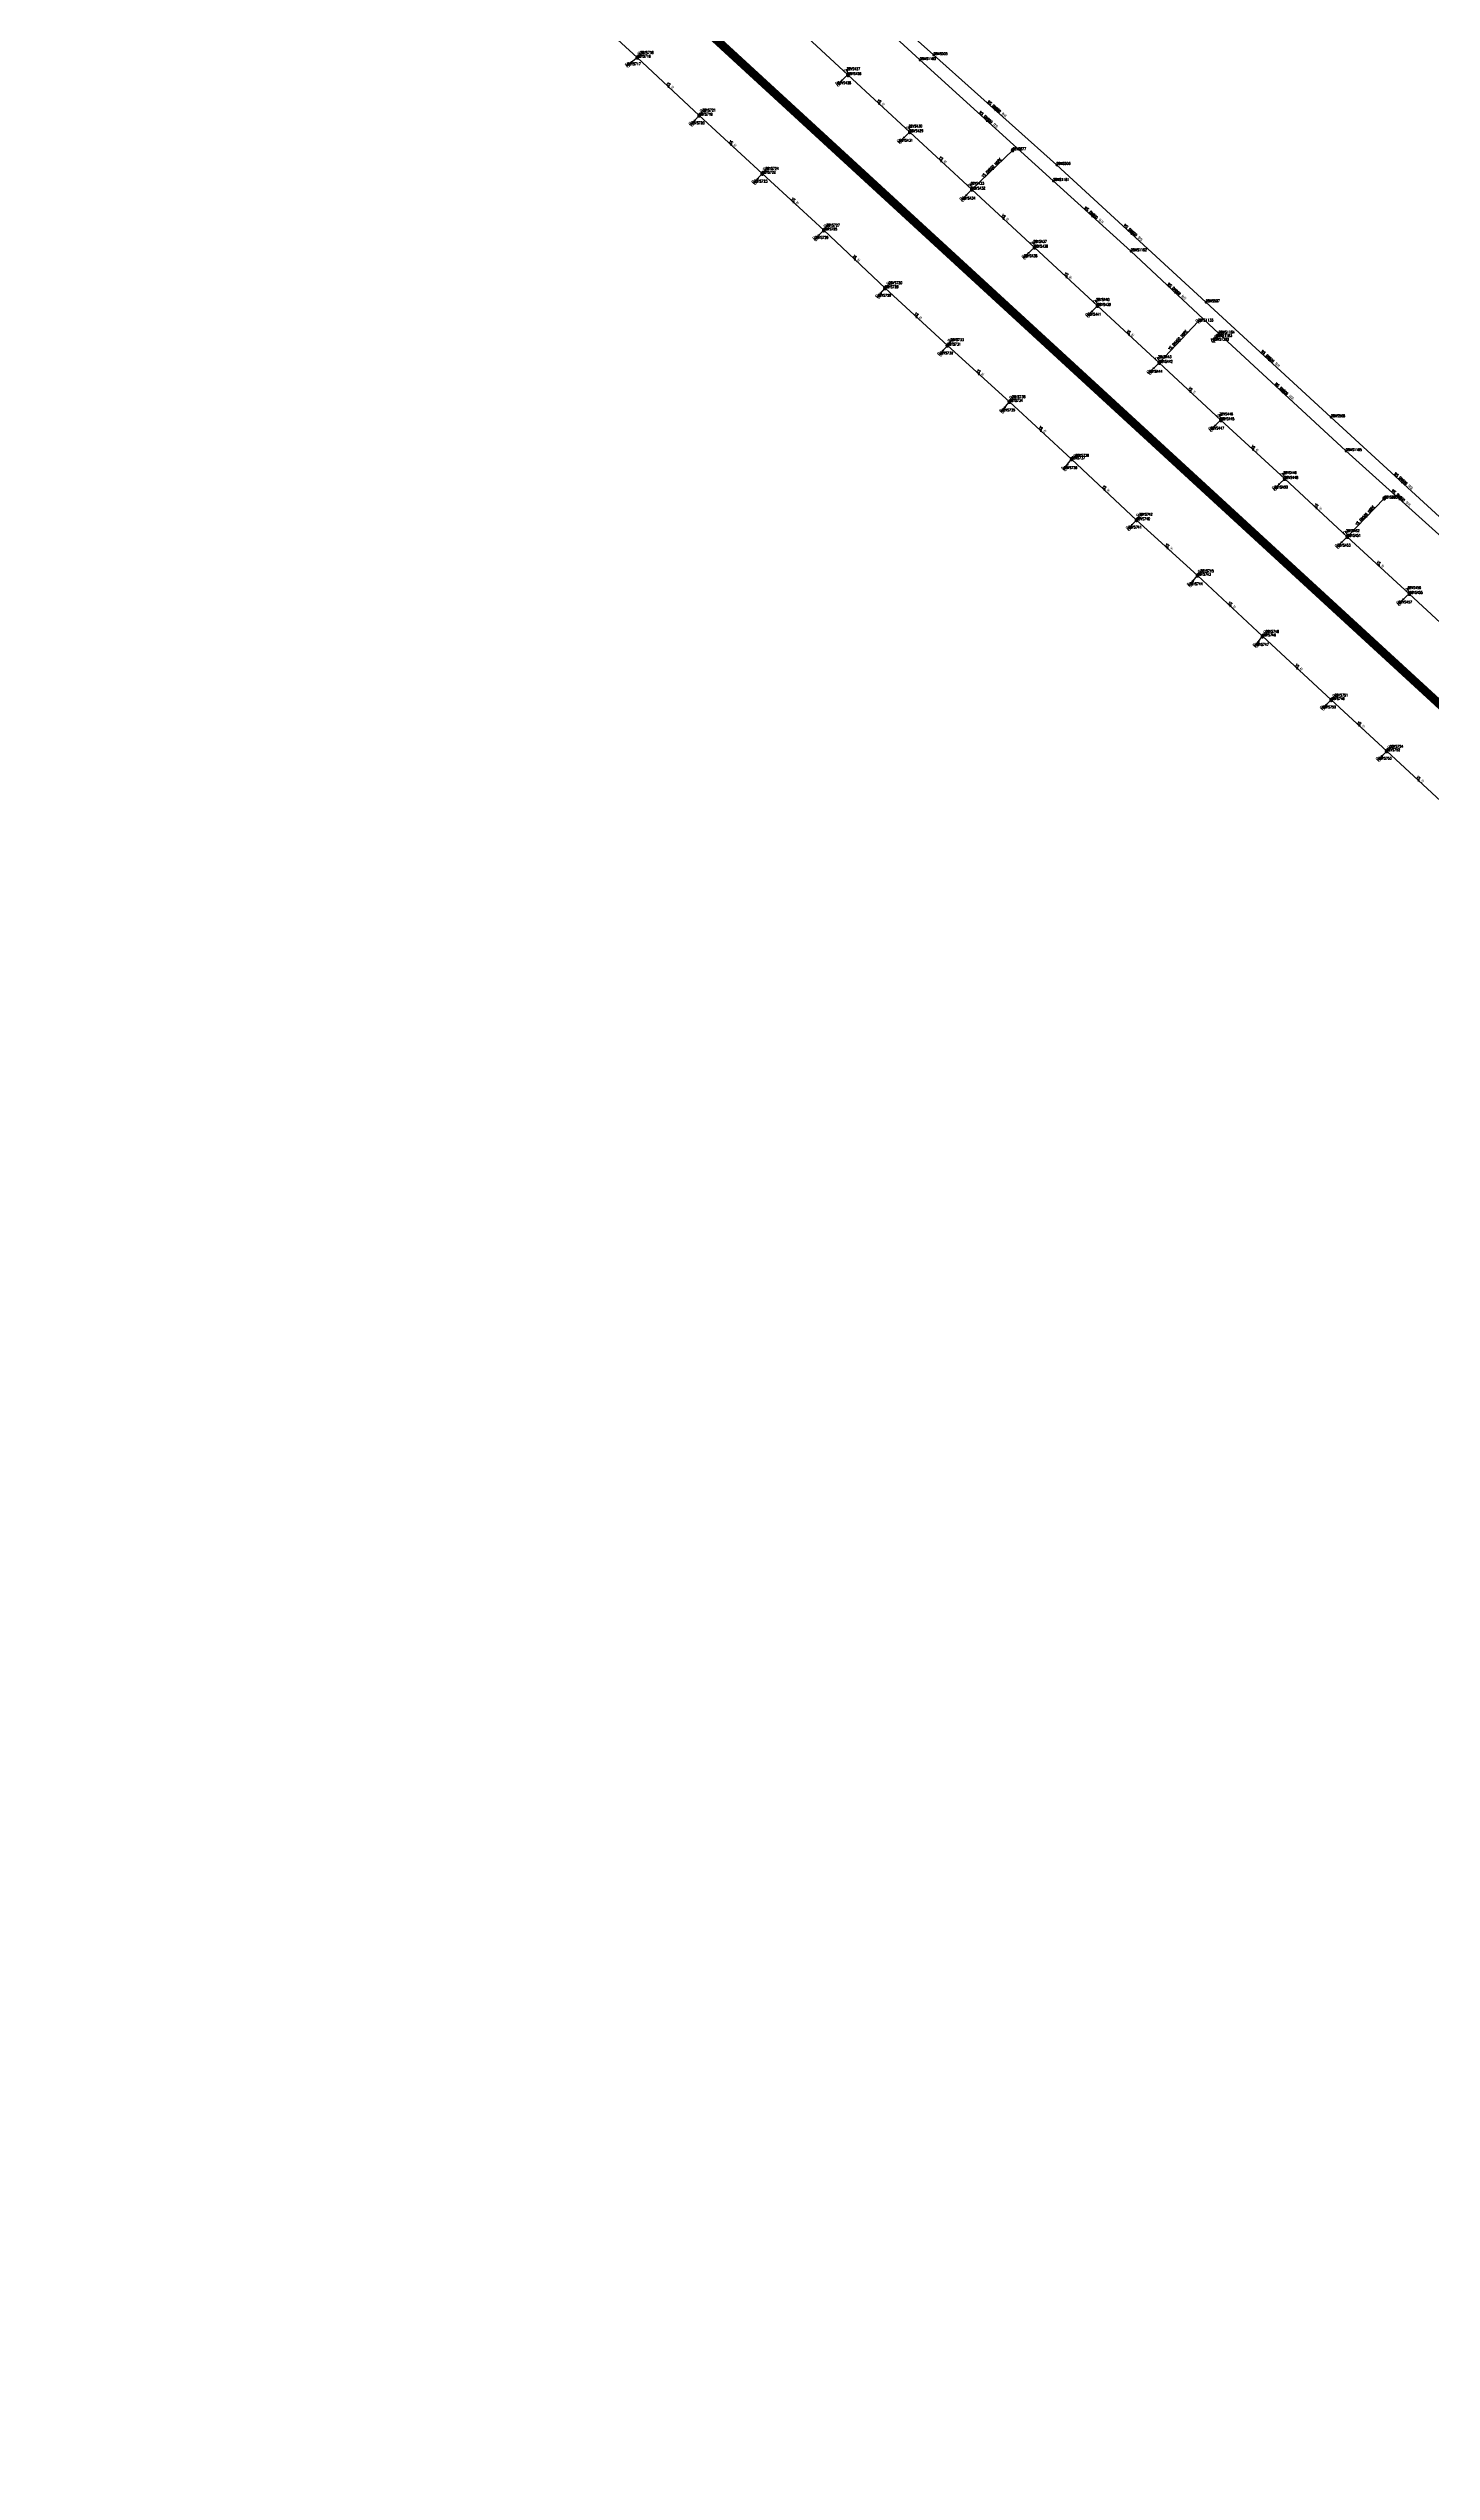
# Model space of a CAD drawing. Extents: x 78813 to 99477, y 2421021 to 2448125.
# Drawn here: x 83417 to 83905, y 2431791 to 2432647 of the extents above; entities that cross this region are included whole.
import ezdxf
from ezdxf.enums import TextEntityAlignment as Align

# ---------------------------------------------------------------- set-up
doc = ezdxf.new("R2010")
doc.units = 0
doc.set_wipeout_variables(frame=1)
doc.layers.get('0').update_dxf_attribs({"linetype": 'CONTINUOUS'})
for name, color, linetype in [('DX_WS', 16, 'CONTINUOUS'), ('DX_YS', 42, 'CONTINUOUS'), ('道路', 5, 'CONTINUOUS')]:
    doc.layers.add(name, color=color, linetype=linetype)
for name, color, linetype, true_color in [('WSLINE', 7, 'CONTINUOUS', 0x7f0000), ('YSANNEXE', 7, 'CONTINUOUS', 0xcc9900), ('YSLINE', 7, 'CONTINUOUS', 0xcc9900)]:
    doc.layers.add(name, color=color, linetype=linetype, true_color=true_color)
doc.styles.add('CcNameZT', font='txt.SHX', dxfattribs={"width": 0.8, "bigfont": 'HZTXT.SHX'})
doc.styles.get("Standard").update_dxf_attribs({"font": 'txt.shx', "bigfont": 'hztxt.shx'})

# ---------------------------------------------------------------- blocks, each defined once
blk = doc.blocks.new('PS管线点')
blk.add_wipeout([(0.5, 0), (0.5, 0), (0.5, 0.1), (0.5, 0.1), (0.5, 0.1), (0.5, 0.2), (0.5, 0.2), (0.4, 0.2), (0.4, 0.3), (0.4, 0.3), (0.4, 0.3), (0.4, 0.3), (0.3, 0.4), (0.3, 0.4), (0.3, 0.4), (0.2, 0.4), (0.2, 0.4), (0.2, 0.5), (0.2, 0.5), (0.1, 0.5), (0.1, 0.5), (0.1, 0.5), (0, 0.5), (0, 0.5), (-0.1, 0.5), (-0.1, 0.5), (-0.1, 0.5), (-0.2, 0.5), (-0.2, 0.5), (-0.2, 0.4), (-0.3, 0.4), (-0.3, 0.4), (-0.3, 0.4), (-0.3, 0.4), (-0.4, 0.3), (-0.4, 0.3), (-0.4, 0.3), (-0.4, 0.3), (-0.4, 0.2), (-0.5, 0.2), (-0.5, 0.2), (-0.5, 0.1), (-0.5, 0.1), (-0.5, 0.1), (-0.5, 0), (-0.5, 0), (-0.5, 0), (-0.5, -0.1), (-0.5, -0.1), (-0.5, -0.1), (-0.5, -0.2), (-0.5, -0.2), (-0.4, -0.2), (-0.4, -0.3), (-0.4, -0.3), (-0.4, -0.3), (-0.4, -0.3), (-0.3, -0.4), (-0.3, -0.4), (-0.3, -0.4), (-0.3, -0.4), (-0.2, -0.4), (-0.2, -0.5), (-0.2, -0.5), (-0.1, -0.5), (-0.1, -0.5), (-0.1, -0.5), (0, -0.5), (0, -0.5), (0.1, -0.5), (0.1, -0.5), (0.1, -0.5), (0.2, -0.5), (0.2, -0.5), (0.2, -0.4), (0.2, -0.4), (0.3, -0.4), (0.3, -0.4), (0.3, -0.4), (0.4, -0.3), (0.4, -0.3), (0.4, -0.3), (0.4, -0.3), (0.4, -0.2), (0.5, -0.2), (0.5, -0.2), (0.5, -0.1), (0.5, -0.1), (0.5, -0.1)])
blk.add_lwpolyline([(0.5, 0), (0.5, 0), (0.5, 0.1), (0.5, 0.1), (0.5, 0.1), (0.5, 0.2), (0.5, 0.2), (0.4, 0.2), (0.4, 0.3), (0.4, 0.3), (0.4, 0.3), (0.4, 0.3), (0.3, 0.4), (0.3, 0.4), (0.3, 0.4), (0.2, 0.4), (0.2, 0.4), (0.2, 0.5), (0.2, 0.5), (0.1, 0.5), (0.1, 0.5), (0.1, 0.5), (0, 0.5), (0, 0.5), (-0.1, 0.5), (-0.1, 0.5), (-0.1, 0.5), (-0.2, 0.5), (-0.2, 0.5), (-0.2, 0.4), (-0.3, 0.4), (-0.3, 0.4), (-0.3, 0.4), (-0.3, 0.4), (-0.4, 0.3), (-0.4, 0.3), (-0.4, 0.3), (-0.4, 0.3), (-0.4, 0.2), (-0.5, 0.2), (-0.5, 0.2), (-0.5, 0.1), (-0.5, 0.1), (-0.5, 0.1), (-0.5, 0), (-0.5, 0), (-0.5, 0), (-0.5, -0.1), (-0.5, -0.1), (-0.5, -0.1), (-0.5, -0.2), (-0.5, -0.2), (-0.4, -0.2), (-0.4, -0.3), (-0.4, -0.3), (-0.4, -0.3), (-0.4, -0.3), (-0.3, -0.4), (-0.3, -0.4), (-0.3, -0.4), (-0.3, -0.4), (-0.2, -0.4), (-0.2, -0.5), (-0.2, -0.5), (-0.1, -0.5), (-0.1, -0.5), (-0.1, -0.5), (0, -0.5), (0, -0.5), (0.1, -0.5), (0.1, -0.5), (0.1, -0.5), (0.2, -0.5), (0.2, -0.5), (0.2, -0.4), (0.2, -0.4), (0.3, -0.4), (0.3, -0.4), (0.3, -0.4), (0.4, -0.3), (0.4, -0.3), (0.4, -0.3), (0.4, -0.3), (0.4, -0.2), (0.5, -0.2), (0.5, -0.2), (0.5, -0.1), (0.5, -0.1), (0.5, -0.1), (0.5, 0)], close=True)
blk = doc.blocks.new('PS预留口')
blk.add_lwpolyline([(4.2, 0), (5.8, 0)])
blk.add_wipeout([(1, 0), (1, 0.1), (1, 0.1), (1, 0.2), (1, 0.3), (0.9, 0.3), (0.9, 0.4), (0.9, 0.5), (0.8, 0.5), (0.8, 0.6), (0.8, 0.6), (0.7, 0.7), (0.7, 0.7), (0.6, 0.8), (0.6, 0.8), (0.5, 0.9), (0.4, 0.9), (0.4, 0.9), (0.3, 1), (0.2, 1), (0.2, 1), (0.1, 1), (0, 1), (0, 1), (-0.1, 1), (-0.2, 1), (-0.2, 1), (-0.3, 1), (-0.4, 0.9), (-0.4, 0.9), (-0.5, 0.9), (-0.6, 0.8), (-0.6, 0.8), (-0.7, 0.7), (-0.7, 0.7), (-0.8, 0.6), (-0.8, 0.6), (-0.8, 0.5), (-0.9, 0.5), (-0.9, 0.4), (-0.9, 0.3), (-1, 0.3), (-1, 0.2), (-1, 0.1), (-1, 0.1), (-1, 0), (-1, -0.1), (-1, -0.1), (-1, -0.2), (-1, -0.3), (-0.9, -0.3), (-0.9, -0.4), (-0.9, -0.5), (-0.8, -0.5), (-0.8, -0.6), (-0.8, -0.6), (-0.7, -0.7), (-0.7, -0.7), (-0.6, -0.8), (-0.6, -0.8), (-0.5, -0.9), (-0.4, -0.9), (-0.4, -0.9), (-0.3, -1), (-0.2, -1), (-0.2, -1), (-0.1, -1), (0, -1), (0, -1), (0.1, -1), (0.2, -1), (0.2, -1), (0.3, -1), (0.4, -0.9), (0.4, -0.9), (0.5, -0.9), (0.6, -0.8), (0.6, -0.8), (0.7, -0.7), (0.7, -0.7), (0.8, -0.6), (0.8, -0.6), (0.8, -0.5), (0.9, -0.5), (0.9, -0.4), (0.9, -0.3), (1, -0.3), (1, -0.2), (1, -0.1)])
blk.add_line((1, 0), (2.6, 0))
blk.add_lwpolyline([(1, 0), (1, 0.1), (1, 0.1), (1, 0.2), (1, 0.3), (0.9, 0.3), (0.9, 0.4), (0.9, 0.5), (0.8, 0.5), (0.8, 0.6), (0.8, 0.6), (0.7, 0.7), (0.7, 0.7), (0.6, 0.8), (0.6, 0.8), (0.5, 0.9), (0.4, 0.9), (0.4, 0.9), (0.3, 1), (0.2, 1), (0.2, 1), (0.1, 1), (0, 1), (0, 1), (-0.1, 1), (-0.2, 1), (-0.2, 1), (-0.3, 1), (-0.4, 0.9), (-0.4, 0.9), (-0.5, 0.9), (-0.6, 0.8), (-0.6, 0.8), (-0.7, 0.7), (-0.7, 0.7), (-0.8, 0.6), (-0.8, 0.6), (-0.8, 0.5), (-0.9, 0.5), (-0.9, 0.4), (-0.9, 0.3), (-1, 0.3), (-1, 0.2), (-1, 0.1), (-1, 0.1), (-1, 0), (-1, -0.1), (-1, -0.1), (-1, -0.2), (-1, -0.3), (-0.9, -0.3), (-0.9, -0.4), (-0.9, -0.5), (-0.8, -0.5), (-0.8, -0.6), (-0.8, -0.6), (-0.7, -0.7), (-0.7, -0.7), (-0.6, -0.8), (-0.6, -0.8), (-0.5, -0.9), (-0.4, -0.9), (-0.4, -0.9), (-0.3, -1), (-0.2, -1), (-0.2, -1), (-0.1, -1), (0, -1), (0, -1), (0.1, -1), (0.2, -1), (0.2, -1), (0.3, -1), (0.4, -0.9), (0.4, -0.9), (0.5, -0.9), (0.6, -0.8), (0.6, -0.8), (0.7, -0.7), (0.7, -0.7), (0.8, -0.6), (0.8, -0.6), (0.8, -0.5), (0.9, -0.5), (0.9, -0.4), (0.9, -0.3), (1, -0.3), (1, -0.2), (1, -0.1), (1, 0)], close=True)
for points in [[(0, 1), (0, 2)], [(0, -2), (0, -1)]]:
    blk.add_lwpolyline(points)
blk = doc.blocks.new('PS污水井')
blk.add_lwpolyline([(1, 0), (1, 0.1), (1, 0.1), (1, 0.2), (1, 0.3), (0.9, 0.3), (0.9, 0.4), (0.9, 0.5), (0.8, 0.5), (0.8, 0.6), (0.8, 0.6), (0.7, 0.7), (0.7, 0.7), (0.6, 0.8), (0.6, 0.8), (0.5, 0.9), (0.4, 0.9), (0.4, 0.9), (0.3, 1), (0.2, 1), (0.2, 1), (0.1, 1), (0, 1), (0, 1), (-0.1, 1), (-0.2, 1), (-0.2, 1), (-0.3, 1), (-0.4, 0.9), (-0.4, 0.9), (-0.5, 0.9), (-0.6, 0.8), (-0.6, 0.8), (-0.7, 0.7), (-0.7, 0.7), (-0.8, 0.6), (-0.8, 0.6), (-0.8, 0.5), (-0.9, 0.5), (-0.9, 0.4), (-0.9, 0.3), (-1, 0.3), (-1, 0.2), (-1, 0.1), (-1, 0.1), (-1, 0), (-1, -0.1), (-1, -0.1), (-1, -0.2), (-1, -0.3), (-0.9, -0.3), (-0.9, -0.4), (-0.9, -0.5), (-0.8, -0.5), (-0.8, -0.6), (-0.8, -0.6), (-0.7, -0.7), (-0.7, -0.7), (-0.6, -0.8), (-0.6, -0.8), (-0.5, -0.9), (-0.4, -0.9), (-0.4, -0.9), (-0.3, -1), (-0.2, -1), (-0.2, -1), (-0.1, -1), (0, -1), (0, -1), (0.1, -1), (0.2, -1), (0.2, -1), (0.3, -1), (0.4, -0.9), (0.4, -0.9), (0.5, -0.9), (0.6, -0.8), (0.6, -0.8), (0.7, -0.7), (0.7, -0.7), (0.8, -0.6), (0.8, -0.6), (0.8, -0.5), (0.9, -0.5), (0.9, -0.4), (0.9, -0.3), (1, -0.3), (1, -0.2), (1, -0.1), (1, 0)], close=True)
blk.add_wipeout([(1, 0), (1, 0.1), (1, 0.1), (1, 0.2), (1, 0.3), (0.9, 0.3), (0.9, 0.4), (0.9, 0.5), (0.8, 0.5), (0.8, 0.6), (0.8, 0.6), (0.7, 0.7), (0.7, 0.7), (0.6, 0.8), (0.6, 0.8), (0.5, 0.9), (0.4, 0.9), (0.4, 0.9), (0.3, 1), (0.2, 1), (0.2, 1), (0.1, 1), (0, 1), (0, 1), (-0.1, 1), (-0.2, 1), (-0.2, 1), (-0.3, 1), (-0.4, 0.9), (-0.4, 0.9), (-0.5, 0.9), (-0.6, 0.8), (-0.6, 0.8), (-0.7, 0.7), (-0.7, 0.7), (-0.8, 0.6), (-0.8, 0.6), (-0.8, 0.5), (-0.9, 0.5), (-0.9, 0.4), (-0.9, 0.3), (-1, 0.3), (-1, 0.2), (-1, 0.1), (-1, 0.1), (-1, 0), (-1, -0.1), (-1, -0.1), (-1, -0.2), (-1, -0.3), (-0.9, -0.3), (-0.9, -0.4), (-0.9, -0.5), (-0.8, -0.5), (-0.8, -0.6), (-0.8, -0.6), (-0.7, -0.7), (-0.7, -0.7), (-0.6, -0.8), (-0.6, -0.8), (-0.5, -0.9), (-0.4, -0.9), (-0.4, -0.9), (-0.3, -1), (-0.2, -1), (-0.2, -1), (-0.1, -1), (0, -1), (0, -1), (0.1, -1), (0.2, -1), (0.2, -1), (0.3, -1), (0.4, -0.9), (0.4, -0.9), (0.5, -0.9), (0.6, -0.8), (0.6, -0.8), (0.7, -0.7), (0.7, -0.7), (0.8, -0.6), (0.8, -0.6), (0.8, -0.5), (0.9, -0.5), (0.9, -0.4), (0.9, -0.3), (1, -0.3), (1, -0.2), (1, -0.1)])
for p, q in [((-1, 0), (0, 0)), ((0, 1), (0, 0)), ((0, 0), (0, -1)), ((0, 0), (1, 0))]:
    blk.add_line(p, q)
blk = doc.blocks.new('LX')
for p, q in [((-0.866, 0.5), (0, 0)), ((0, 0), (-0.866, -0.5))]:
    blk.add_line(p, q)
blk = doc.blocks.new('PS雨水井')
blk.add_lwpolyline([(1, 0), (1, 0.1), (1, 0.1), (1, 0.2), (1, 0.3), (0.9, 0.3), (0.9, 0.4), (0.9, 0.5), (0.8, 0.5), (0.8, 0.6), (0.8, 0.6), (0.7, 0.7), (0.7, 0.7), (0.6, 0.8), (0.6, 0.8), (0.5, 0.9), (0.4, 0.9), (0.4, 0.9), (0.3, 1), (0.2, 1), (0.2, 1), (0.1, 1), (0, 1), (0, 1), (-0.1, 1), (-0.2, 1), (-0.2, 1), (-0.3, 1), (-0.4, 0.9), (-0.4, 0.9), (-0.5, 0.9), (-0.6, 0.8), (-0.6, 0.8), (-0.7, 0.7), (-0.7, 0.7), (-0.8, 0.6), (-0.8, 0.6), (-0.8, 0.5), (-0.9, 0.5), (-0.9, 0.4), (-0.9, 0.3), (-1, 0.3), (-1, 0.2), (-1, 0.1), (-1, 0.1), (-1, 0), (-1, -0.1), (-1, -0.1), (-1, -0.2), (-1, -0.3), (-0.9, -0.3), (-0.9, -0.4), (-0.9, -0.5), (-0.8, -0.5), (-0.8, -0.6), (-0.8, -0.6), (-0.7, -0.7), (-0.7, -0.7), (-0.6, -0.8), (-0.6, -0.8), (-0.5, -0.9), (-0.4, -0.9), (-0.4, -0.9), (-0.3, -1), (-0.2, -1), (-0.2, -1), (-0.1, -1), (0, -1), (0, -1), (0.1, -1), (0.2, -1), (0.2, -1), (0.3, -1), (0.4, -0.9), (0.4, -0.9), (0.5, -0.9), (0.6, -0.8), (0.6, -0.8), (0.7, -0.7), (0.7, -0.7), (0.8, -0.6), (0.8, -0.6), (0.8, -0.5), (0.9, -0.5), (0.9, -0.4), (0.9, -0.3), (1, -0.3), (1, -0.2), (1, -0.1), (1, 0)], close=True)
blk.add_wipeout([(1, 0), (1, 0.1), (1, 0.1), (1, 0.2), (1, 0.3), (0.9, 0.3), (0.9, 0.4), (0.9, 0.5), (0.8, 0.5), (0.8, 0.6), (0.8, 0.6), (0.7, 0.7), (0.7, 0.7), (0.6, 0.8), (0.6, 0.8), (0.5, 0.9), (0.4, 0.9), (0.4, 0.9), (0.3, 1), (0.2, 1), (0.2, 1), (0.1, 1), (0, 1), (0, 1), (-0.1, 1), (-0.2, 1), (-0.2, 1), (-0.3, 1), (-0.4, 0.9), (-0.4, 0.9), (-0.5, 0.9), (-0.6, 0.8), (-0.6, 0.8), (-0.7, 0.7), (-0.7, 0.7), (-0.8, 0.6), (-0.8, 0.6), (-0.8, 0.5), (-0.9, 0.5), (-0.9, 0.4), (-0.9, 0.3), (-1, 0.3), (-1, 0.2), (-1, 0.1), (-1, 0.1), (-1, 0), (-1, -0.1), (-1, -0.1), (-1, -0.2), (-1, -0.3), (-0.9, -0.3), (-0.9, -0.4), (-0.9, -0.5), (-0.8, -0.5), (-0.8, -0.6), (-0.8, -0.6), (-0.7, -0.7), (-0.7, -0.7), (-0.6, -0.8), (-0.6, -0.8), (-0.5, -0.9), (-0.4, -0.9), (-0.4, -0.9), (-0.3, -1), (-0.2, -1), (-0.2, -1), (-0.1, -1), (0, -1), (0, -1), (0.1, -1), (0.2, -1), (0.2, -1), (0.3, -1), (0.4, -0.9), (0.4, -0.9), (0.5, -0.9), (0.6, -0.8), (0.6, -0.8), (0.7, -0.7), (0.7, -0.7), (0.8, -0.6), (0.8, -0.6), (0.8, -0.5), (0.9, -0.5), (0.9, -0.4), (0.9, -0.3), (1, -0.3), (1, -0.2), (1, -0.1)])
for p, q in [((-1, 0), (0, 0)), ((-0.9, 0.5), (0, 0.5)), ((0, 1), (0, 0)), ((0, 0.5), (0.9, 0.5)), ((0, 0), (0, -1)), ((0, 0), (1, 0)), ((-0.9, -0.5), (0, -0.5)), ((0, -0.5), (0.9, -0.5))]:
    blk.add_line(p, q)
blk = doc.blocks.new('PS雨篦')
blk.add_lwpolyline([(-1.5, 0.5), (0, 0.5), (1.5, 0.5), (1.5, -0.5), (0, -0.5), (-1.5, -0.5)], close=True)
blk.add_wipeout([(-1.5, 0.5), (0, 0.5), (1.5, 0.5), (1.5, -0.5), (0, -0.5), (-1.5, -0.5)])
for p, q in [((-0.5, -0.5), (-0.5, 0.5)), ((0.5, -0.5), (0.5, 0.5))]:
    blk.add_line(p, q)

msp = doc.modelspace()

# ---------------------------------------------------------------- linework, layer by layer
at = {"layer": 'WSLINE'}
for p, q in [((83684.6, 2432679.56), (83724.64, 2432642.64)), ((83699.66, 2432671.07), (83729.47, 2432644.41)), ((83724.64, 2432642.64), (83771.71, 2432599.93)), ((83729.47, 2432644.41), (83772.88, 2432605.63)), ((83772.88, 2432605.63), (83825.64, 2432557.12)), ((83771.71, 2432599.93), (83799.14, 2432575.11)), ((83799.14, 2432575.11), (83830.18, 2432546.1)), ((83825.64, 2432557.12), (83869.81, 2432516.53)), ((83828.14, 2432543.56), (83829.25, 2432544.87)), ((83829.25, 2432544.87), (83830.18, 2432546.1)), ((83830.18, 2432546.1), (83875.07, 2432504.57)), ((83869.81, 2432516.53), (83919.6, 2432470.81)), ((83875.07, 2432504.57), (83912.63, 2432470.86))]:
    msp.add_line(p, q, dxfattribs=at)
at = {"layer": 'YSLINE'}
for p, q in [((83602.82, 2432663.67), (83624.88, 2432643.48)), ((83677.2, 2432657.79), (83699.25, 2432637.32)), ((83621.33, 2432640.78), (83624.88, 2432643.48)), ((83625.88, 2432644.8), (83624.88, 2432643.48)), ((83624.88, 2432643.48), (83646.7, 2432623)), ((83698.8, 2432639.06), (83699.25, 2432637.32)), ((83695.59, 2432634.1), (83699.25, 2432637.32)), ((83699.25, 2432637.32), (83721.1, 2432617.17)), ((83643.87, 2432619.96), (83646.7, 2432623)), ((83647.82, 2432624.48), (83646.7, 2432623)), ((83646.7, 2432623), (83669, 2432602.5)), ((83717.4, 2432613.81), (83721.1, 2432617.17)), ((83720.71, 2432618.82), (83721.1, 2432617.17)), ((83721.1, 2432617.17), (83743.02, 2432596.89)), ((83757.42, 2432610.77), (83743.02, 2432596.89)), ((83666.09, 2432599.36), (83669, 2432602.5)), ((83670.09, 2432603.86), (83669, 2432602.5)), ((83669, 2432602.5), (83690.72, 2432582.48)), ((83739.51, 2432593.38), (83743.02, 2432596.89)), ((83742.58, 2432598.61), (83743.02, 2432596.89)), ((83743.02, 2432596.89), (83765.13, 2432576.4)), ((83687.59, 2432579.51), (83690.72, 2432582.48)), ((83691.62, 2432583.88), (83690.72, 2432582.48)), ((83690.72, 2432582.48), (83712.34, 2432562.08)), ((83761.4, 2432573.02), (83765.13, 2432576.4)), ((83764.75, 2432578.11), (83765.13, 2432576.4)), ((83765.13, 2432576.4), (83787.36, 2432555.82)), ((83709.75, 2432559.05), (83712.34, 2432562.08)), ((83713.69, 2432563.5), (83712.34, 2432562.08)), ((83712.34, 2432562.08), (83734.37, 2432541.79)), ((83783.84, 2432552.38), (83787.36, 2432555.82)), ((83786.88, 2432557.58), (83787.36, 2432555.82)), ((83787.36, 2432555.82), (83809.18, 2432535.74)), ((83731.66, 2432538.69), (83734.37, 2432541.79)), ((83735.43, 2432543.41), (83734.37, 2432541.79)), ((83734.37, 2432541.79), (83756.26, 2432521.94)), ((83808.77, 2432537.37), (83809.18, 2432535.74)), ((83805.57, 2432532.25), (83809.18, 2432535.74)), ((83809.18, 2432535.74), (83830.96, 2432515.47)), ((83753.51, 2432518.57), (83756.26, 2432521.94)), ((83757.19, 2432523.26), (83756.26, 2432521.94)), ((83756.26, 2432521.94), (83778.23, 2432501.67)), ((83827.31, 2432512.19), (83830.96, 2432515.47)), ((83830.48, 2432517.17), (83830.96, 2432515.47)), ((83830.96, 2432515.47), (83853.46, 2432494.73)), ((83775.5, 2432498.21), (83778.23, 2432501.67)), ((83779.61, 2432502.58), (83778.23, 2432501.67)), ((83778.23, 2432501.67), (83801.17, 2432480.17)), ((83849.83, 2432491.35), (83853.46, 2432494.73)), ((83852.98, 2432496.44), (83853.46, 2432494.73)), ((83853.46, 2432494.73), (83875.58, 2432474.28)), ((83888.62, 2432487.83), (83875.58, 2432474.28)), ((83798.2, 2432477.21), (83801.17, 2432480.17)), ((83802.06, 2432481.76), (83801.17, 2432480.17)), ((83801.17, 2432480.17), (83822.66, 2432460.58)), ((83875.13, 2432475.98), (83875.58, 2432474.28)), ((83871.99, 2432470.83), (83875.58, 2432474.28)), ((83875.58, 2432474.28), (83897.46, 2432454.14)), ((83819.81, 2432457.21), (83822.66, 2432460.58)), ((83823.7, 2432461.77), (83822.66, 2432460.58)), ((83822.66, 2432460.58), (83845.62, 2432439.13)), ((83893.71, 2432450.78), (83897.46, 2432454.14)), ((83896.88, 2432455.83), (83897.46, 2432454.14)), ((83897.46, 2432454.14), (83919.58, 2432433.64)), ((83843.09, 2432435.78), (83845.62, 2432439.13)), ((83846.7, 2432440.4), (83845.62, 2432439.13)), ((83845.62, 2432439.13), (83869.9, 2432416.64)), ((83866.81, 2432413.71), (83869.9, 2432416.64)), ((83871.05, 2432417.89), (83869.9, 2432416.64)), ((83869.9, 2432416.64), (83889.48, 2432398.6)), ((83890.6, 2432399.81), (83889.48, 2432398.6)), ((83886.47, 2432395.6), (83889.48, 2432398.6)), ((83889.48, 2432398.6), (83911.73, 2432377.99))]:
    msp.add_line(p, q, dxfattribs=at)

# ---------------------------------------------------------------- block references
at = {"layer": 'DX_WS', "yscale": 0.5, "zscale": 0.5}
for p, xscale, rotation in [((83748.17, 2432621.29), 0.5000000000663578, 137.9915732197241), ((83751.17, 2432625.02), 0.5000000000663578, 137.9915732197241), ((83785.42, 2432587.52), 0.5000000000663578, 137.9915732197241), ((83799.26, 2432581.38), 0.5000000001235999, 137.4186154166185), ((83814.66, 2432560.61), 0.500000000099427, 136.8456576255853), ((83847.72, 2432536.82), 0.5000000001235999, 137.4186154166185), ((83852.62, 2432525.33), 0.5000000001235999, 137.4186154166185), ((83894.7, 2432493.67), 0.5000000001235999, 137.4186154166185), ((83893.85, 2432487.71), 0.5000000000663578, 137.9915732197241)]:
    msp.add_blockref('LX', p, dxfattribs=dict(at, xscale=xscale, rotation=rotation))
at = {"layer": 'YSANNEXE', "yscale": 0.5, "zscale": 0.5}
for p, xscale, rotation in [((83635.79, 2432633.24), 0.500000000099427, 136.8456576255853), ((83710.18, 2432627.25), 0.5000000001235999, 137.4186154166185), ((83657.85, 2432612.75), 0.5000000001235999, 137.4186154166185), ((83732.06, 2432607.03), 0.5000000001235999, 137.4186154166185), ((83750.22, 2432603.83), 0.49999999992003, 224.0264978868281), ((83679.86, 2432592.49), 0.5000000001235999, 137.4186154166185), ((83754.08, 2432586.65), 0.5000000001235999, 137.4186154166185), ((83701.53, 2432572.28), 0.500000000099427, 136.8456576255853), ((83776.25, 2432566.11), 0.5000000001235999, 137.4186154166185), ((83723.36, 2432551.94), 0.5000000001235999, 137.4186154166185), ((83798.27, 2432545.78), 0.5000000001235999, 137.4186154166185), ((83816.02, 2432543.04), 0.5000000000041096, 226.8912868717683), ((83745.32, 2432531.86), 0.5000000000663578, 137.9915732197241), ((83820.07, 2432525.61), 0.500000000099427, 136.8456576255853), ((83767.24, 2432511.8), 0.5000000001235999, 137.4186154166185), ((83842.21, 2432505.1), 0.5000000001235999, 137.4186154166185), ((83789.7, 2432490.92), 0.500000000099427, 136.8456576255853), ((83864.52, 2432484.51), 0.5000000001235999, 137.4186154166185), ((83882.1, 2432481.05), 0.4999999998439218, 226.318329060497), ((83811.91, 2432470.38), 0.5000000001235999, 137.4186154166185), ((83886.52, 2432464.21), 0.5000000001235999, 137.4186154166185), ((83834.14, 2432449.85), 0.500000000099427, 136.8456576255853), ((83857.76, 2432427.88), 0.5000000001235999, 137.4186154166185), ((83879.69, 2432407.62), 0.5000000001235999, 137.4186154166185), ((83900.61, 2432388.3), 0.5000000001235999, 137.4186154166185)]:
    msp.add_blockref('LX', p, dxfattribs=dict(at, xscale=xscale, rotation=rotation))

# ---------------------------------------------------------------- texts
at = {"layer": 'DX_WS', "style": 'CcNameZT', "width": 0.8}
for s, rotation, p in [(' WS DN800 铸铁', 317.77786, (83748.34, 2432621.47, 4.84)), (' WS DN600 铸铁', 318.21678, (83751.34, 2432625.21, 4.31)), (' WS DN800 铸铁', 317.8629, (83785.59, 2432587.71, 4.58)), (' WS DN800 铸铁', 316.93136, (83814.83, 2432560.79, 4.38)), (' WS DN600 铸铁', 317.41592, (83847.89, 2432537.01, 4.34)), (' WS DN800 铸铁', 317.22956, (83852.8, 2432525.52, 4.82)), (' WS DN600 铸铁', 317.43999, (83894.87, 2432493.85, 3.79)), (' WS DN800 铸铁', 318.09211, (83894.02, 2432487.9, 5.22))]:
    msp.add_text(s, height=0.9, rotation=rotation, dxfattribs=at).set_placement(p, align=Align.CENTER)
at = {"layer": 'DX_YS', "style": 'CcNameZT', "width": 0.8}
for rotation, p in [(316.81994, (83635.96, 2432633.42, 2.27)), (317.32972, (83710.35, 2432627.43, 2.34)), (317.40566, (83658.02, 2432612.93, 2.11)), (317.22283, (83732.23, 2432607.22, 2.06)), (317.3361, (83680.03, 2432592.67, 2.26)), (317.17073, (83754.25, 2432586.83, 2.29)), (316.66212, (83701.7, 2432572.46, 2.29)), (317.20455, (83776.42, 2432566.29, 2.35)), (317.35233, (83723.53, 2432552.12, 2.72)), (317.38117, (83798.44, 2432545.96, 2.41)), (317.79036, (83745.48, 2432532.05, 2.66)), (317.04862, (83820.24, 2432525.79, 2.43)), (317.3139, (83767.41, 2432511.99, 2.54)), (317.33601, (83842.38, 2432505.28, 2.28)), (316.85102, (83789.87, 2432491.1, 2.45)), (317.24535, (83864.69, 2432484.69, 2.55)), (317.65526, (83812.08, 2432470.56, 2.22)), (317.3763, (83886.69, 2432464.4, 2.58)), (316.93299, (83834.31, 2432450.04, 2.38)), (317.2042, (83857.93, 2432428.07, 2.09)), (317.34072, (83879.86, 2432407.8, 2.14)), (317.19952, (83900.78, 2432388.48, 1.96))]:
    msp.add_text(' YS 砼', height=0.9, rotation=rotation, dxfattribs=at).set_placement(p, align=Align.CENTER)

# ---------------------------------------------------------------- next in the draw order: block references
at = {"layer": 'DX_WS', "xscale": 0.5, "yscale": 0.5, "zscale": 0.5}
for p in [(83724.64, 2432642.64, 5.01), (83729.47, 2432644.41, 3.21), (83772.88, 2432605.63, 4.31), (83771.71, 2432599.93, 4.84), (83799.14, 2432575.11, 4.58), (83825.64, 2432557.12, 3.28), (83830.18, 2432546.1, 4.38), (83869.81, 2432516.53, 4.35), (83875.07, 2432504.57, 4.82)]:
    msp.add_blockref('PS管线点', p, dxfattribs=at)
at = {"layer": 'DX_YS', "xscale": 0.5, "yscale": 0.5, "zscale": 0.5}
for p in [(83624.88, 2432643.48, 2.02), (83699.25, 2432637.32, 2.34), (83646.7, 2432623, 2.27), (83721.1, 2432617.17, 2.34), (83757.42, 2432610.77, 2.62), (83669, 2432602.5, 2.11), (83743.02, 2432596.89, 2.06), (83690.72, 2432582.48, 2.26), (83765.13, 2432576.4, 2.29), (83712.34, 2432562.08, 2.29), (83787.36, 2432555.82, 2.69), (83734.37, 2432541.79, 2.72), (83756.26, 2432521.94, 2.66), (83830.96, 2432515.47, 2.43), (83778.23, 2432501.67, 2.54), (83853.46, 2432494.73, 2.28), (83888.62, 2432487.83, 3.23), (83801.17, 2432480.17, 2.45), (83875.58, 2432474.28, 2.78), (83822.66, 2432460.58, 2.22), (83897.46, 2432454.14, 2.58), (83845.62, 2432439.13, 2.38), (83869.9, 2432416.64, 2.09), (83889.48, 2432398.6, 2.14)]:
    msp.add_blockref('PS雨水井', p, dxfattribs=at)

# ---------------------------------------------------------------- next in the draw order: block references
at = {"layer": 'DX_WS', "xscale": 0.5000000000431359, "yscale": 0.5, "zscale": 0.5, "rotation": 49.52205453853254}
msp.add_blockref('PS预留口', (83828.14, 2432543.56, 4.29), dxfattribs=at)
at = {"layer": 'DX_YS', "yscale": 0.5, "zscale": 0.5}
for p, xscale, rotation in [((83621.33, 2432640.78, 4.36), 0.4999999999446766, 307.2450631104419), ((83698.8, 2432639.06, 4.62), 0.5000000000371568, 194.2990663141344), ((83643.87, 2432619.96, 4.53), 0.5000000000206075, 317.019988426497), ((83720.71, 2432618.82, 4.63), 0.4999999999560588, 193.4457553150614), ((83666.09, 2432599.36, 4.53), 0.5000000001616631, 317.175701106685), ((83742.58, 2432598.61, 4.61), 0.4999999999602268, 194.5147430792206), ((83687.59, 2432579.51, 4.64), 0.5000000001557648, 313.4792303186618), ((83764.75, 2432578.11, 4.86), 0.4999999999827897, 192.7695448482665), ((83709.75, 2432559.05, 4.73), 0.4999999998706215, 319.523312005738), ((83786.88, 2432557.58, 4.82), 0.4999999999471935, 195.1672838859169), ((83731.66, 2432538.69, 4.78), 0.5000000000812315, 318.7852447837454), ((83753.51, 2432518.57, 4.61), 0.5000000000136893, 320.8543493454601), ((83830.48, 2432517.17, 4.64), 0.4999999999504913, 195.5935372336715), ((83775.5, 2432498.21, 4.77), 0.4999999999441165, 321.6969681086792), ((83852.98, 2432496.44, 4.37), 0.4999999999898933, 195.5674315468486), ((83798.2, 2432477.21, 4.76), 0.5000000000945353, 314.9033146627345), ((83875.13, 2432475.98, 4.44), 0.4999999999613878, 194.8746970087973), ((83819.81, 2432457.21, 4.66), 0.5000000000963052, 319.7575468659322), ((83896.88, 2432455.83, 4.43), 0.5000000000692765, 198.9333373388858), ((83843.09, 2432435.78, 4.59), 0.5000000000752591, 322.9281364434954), ((83866.81, 2432413.71, 4.57), 0.5000000001416149, 313.4955696953755), ((83886.47, 2432395.6, 4.5), 0.5000000000355147, 314.8570229703251)]:
    msp.add_blockref('PS雨篦', p, dxfattribs=dict(at, xscale=xscale, rotation=rotation))

# ---------------------------------------------------------------- next in the draw order: texts
at = {"layer": 'DX_WS', "style": 'CcNameZT', "width": 0.8}
for s, p in [('28WS1160', (83724.64, 2432642.64, 5.01)), ('28WS505', (83729.47, 2432644.41, 3.21)), ('28WS506', (83772.88, 2432605.63, 4.31)), ('28WS1161', (83771.71, 2432599.93, 4.84)), ('28WS1162', (83799.14, 2432575.11, 4.58)), ('28WS507', (83825.64, 2432557.12, 3.28)), ('28WS508', (83869.81, 2432516.53, 4.35)), ('28WS1165', (83875.07, 2432504.57, 4.82))]:
    msp.add_text(s, height=0.9, dxfattribs=at).set_placement(p)
msp.add_text(' WS DN600 铸铁', height=0.9, rotation=317.40524, dxfattribs=at).set_placement((83799.43, 2432581.56, 3.28), align=Align.CENTER)
at = {"layer": 'DX_YS', "width": 0.8}
for s, p in [('28YS877', (83757.42, 2432610.77, 2.62)), ('28YS885', (83888.62, 2432487.83, 3.23))]:
    msp.add_text(s, height=0.9, dxfattribs=at).set_placement(p)

# ---------------------------------------------------------------- next in the draw order: linework, layer by layer
at = {"layer": 'YSLINE'}
msp.add_line((83822.86, 2432550.33), (83809.18, 2432535.74), dxfattribs=at)

# ---------------------------------------------------------------- next in the draw order: block references
at = {"layer": 'DX_WS', "xscale": 0.5, "yscale": 0.5, "zscale": 0.5}
msp.add_blockref('PS污水井', (83829.25, 2432544.87, 4.31), dxfattribs=at)
at = {"layer": 'DX_YS', "yscale": 0.5, "zscale": 0.5}
for p, xscale, rotation in [((83625.88, 2432644.8, 4.19), 0.5000000000201277, 142.798197126487), ((83695.59, 2432634.1, 4.35), 0.5000000000598038, 311.4215905470643), ((83647.82, 2432624.48, 4.46), 0.4999999998813526, 142.7533650437158), ((83717.4, 2432613.81, 4.41), 0.4999999999378867, 312.2867821976922), ((83670.09, 2432603.86, 4.41), 0.4999999999025881, 141.253085029027), ((83739.51, 2432593.38, 4.53), 0.5000000000752366, 314.9429406186084), ((83691.62, 2432583.88, 4.61), 0.5000000000681557, 147.1985382427176), ((83761.4, 2432573.02, 4.54), 0.5000000000278949, 312.0801797631857), ((83713.69, 2432563.5, 4.72), 0.5000000000800203, 136.3486192863857), ((83783.84, 2432552.38, 4.5), 0.5000000000699066, 314.3166655737899), ((83735.43, 2432543.41, 4.83), 0.4999999999930329, 146.9984323085885), ((83757.19, 2432523.26, 4.61), 0.5000000000360056, 144.7332028029795), ((83827.31, 2432512.19, 4.48), 0.4999999998685613, 311.9915544842324), ((83779.61, 2432502.58, 4.69), 0.5000000000455931, 123.5165029096006), ((83849.83, 2432491.35, 4.24), 0.4999999998512868, 312.9968956098603), ((83802.06, 2432481.76, 4.51), 0.4999999999384663, 150.6251406983945), ((83871.99, 2432470.83, 4.3), 0.5000000000162481, 313.844146497473), ((83823.7, 2432461.77, 4.52), 0.499999999915405, 138.8550736084344), ((83893.71, 2432450.78, 4.24), 0.499999999828905, 311.7902886277777), ((83846.7, 2432440.4, 4.54), 0.5000000000254986, 139.7957874254492), ((83871.05, 2432417.89, 4.44), 0.4999999998535915, 137.2677184560226), ((83890.6, 2432399.81, 4.32), 0.4999999998984315, 137.253418986241)]:
    msp.add_blockref('PS雨篦', p, dxfattribs=dict(at, xscale=xscale, rotation=rotation))

# ---------------------------------------------------------------- next in the draw order: texts
at = {"layer": 'DX_YS', "width": 0.8}
for s, p in [('28YS430', (83720.71, 2432618.82, 4.63)), ('28YS433', (83742.58, 2432598.61, 4.61)), ('28YS437', (83764.75, 2432578.11, 4.86)), ('28YS440', (83786.88, 2432557.58, 4.82)), ('28YS449', (83852.98, 2432496.44, 4.37)), ('28YS452', (83875.13, 2432475.98, 4.44)), ('28YS456', (83896.88, 2432455.83, 4.43))]:
    msp.add_text(s, height=0.9, dxfattribs=at).set_placement(p)
at = {"layer": 'DX_YS', "style": 'CcNameZT', "width": 0.8}
for rotation, p in [(43.95263, (83750.05, 2432604.01, 2.62)), (46.0884, (83881.92, 2432481.23, 3.23))]:
    msp.add_text(' YS DN500 HDPE', height=0.9, rotation=rotation, dxfattribs=at).set_placement(p, align=Align.CENTER)

# ---------------------------------------------------------------- next in the draw order: block references
at = {"layer": 'DX_YS', "xscale": 0.4999999999257848, "yscale": 0.5, "zscale": 0.5, "rotation": 136.8376826619507}
msp.add_blockref('PS雨篦', (83822.86, 2432550.33, 50444.2), dxfattribs=at)
at = {"layer": 'DX_YS', "xscale": 0.5, "yscale": 0.5, "zscale": 0.5}
msp.add_blockref('PS雨水井', (83809.18, 2432535.74, 2.41), dxfattribs=at)
at = {"layer": 'YSANNEXE', "yscale": 0.5, "zscale": 0.5}
for p, xscale, rotation in [((83623.11, 2432642.13), 0.4999999999545856, 37.24225667706888), ((83697.42, 2432635.71), 0.4999999998787904, 41.25296123318996), ((83645.29, 2432621.48), 0.5000000000658894, 46.98253920664027), ((83719.25, 2432615.49), 0.4999999999589321, 42.39887683438521), ((83667.54, 2432600.93), 0.5000000000658894, 46.98253920664027), ((83741.26, 2432595.14), 0.4999999998802595, 44.69070800721386), ((83689.16, 2432580.99), 0.4999999999814238, 43.54479242712766), ((83763.26, 2432574.71), 0.499999999918455, 41.82591903435983), ((83711.04, 2432560.57), 0.5000000000786358, 49.27437038812209), ((83785.6, 2432554.1), 0.5000000000362423, 44.11775023038089), ((83733.02, 2432540.24), 0.500000000158134, 48.70141260181136), ((83754.89, 2432520.25), 0.5000000001585412, 50.99324378081111), ((83829.13, 2432513.83), 0.499999999918455, 41.82591903435983), ((83776.86, 2432499.94), 0.5000000001003929, 51.56620157030893), ((83851.65, 2432493.04), 0.4999999998393814, 42.97183461574548), ((83799.68, 2432478.69), 0.4999999998802595, 44.69070800721386), ((83873.78, 2432472.56), 0.5000000000362423, 44.11775023038089), ((83821.23, 2432458.9), 0.5000000000087907, 49.84732817702908), ((83895.58, 2432452.46), 0.499999999918455, 41.82591903435983), ((83844.35, 2432437.45), 0.5000000001174205, 52.71211716297351), ((83868.36, 2432415.18), 0.4999999999814238, 43.54479242712766), ((83887.97, 2432397.1), 0.4999999998802595, 44.69070800721386)]:
    msp.add_blockref('LX', p, dxfattribs=dict(at, xscale=xscale, rotation=rotation))

# ---------------------------------------------------------------- next in the draw order: texts
at = {"layer": 'DX_WS', "style": 'CcNameZT', "width": 0.8}
for s, p in [('28WS1300', (83828.14, 2432543.56, 4.29)), ('28WS1163', (83829.25, 2432544.87, 4.31)), ('28WS1164', (83830.18, 2432546.1, 4.38))]:
    msp.add_text(s, height=0.9, dxfattribs=at).set_placement(p)
at = {"layer": 'DX_YS', "width": 0.8}
for s, p in [('28YS717', (83621.33, 2432640.78, 4.36)), ('28YS716', (83624.88, 2432643.48, 2.02)), ('28YS718', (83625.88, 2432644.8, 4.19)), ('28YS427', (83698.8, 2432639.06, 4.62)), ('28YS428', (83695.59, 2432634.1, 4.35)), ('28YS426', (83699.25, 2432637.32, 2.34)), ('28YS719', (83646.7, 2432623, 2.27)), ('28YS721', (83647.82, 2432624.48, 4.46)), ('28YS720', (83643.87, 2432619.96, 4.53)), ('28YS431', (83717.4, 2432613.81, 4.41)), ('28YS429', (83721.1, 2432617.17, 2.34)), ('28YS724', (83670.09, 2432603.86, 4.41)), ('28YS723', (83666.09, 2432599.36, 4.53)), ('28YS722', (83669, 2432602.5, 2.11)), ('28YS432', (83743.02, 2432596.89, 2.06)), ('28YS434', (83739.51, 2432593.38, 4.53)), ('28YS726', (83687.59, 2432579.51, 4.64)), ('28YS725', (83690.72, 2432582.48, 2.26)), ('28YS727', (83691.62, 2432583.88, 4.61)), ('28YS438', (83761.4, 2432573.02, 4.54)), ('28YS436', (83765.13, 2432576.4, 2.29)), ('28YS728', (83712.34, 2432562.08, 2.29)), ('28YS730', (83713.69, 2432563.5, 4.72)), ('28YS729', (83709.75, 2432559.05, 4.73)), ('28YS441', (83783.84, 2432552.38, 4.5)), ('28YS439', (83787.36, 2432555.82, 2.69)), ('28YS732', (83731.66, 2432538.69, 4.78)), ('28YS731', (83734.37, 2432541.79, 2.72)), ('28YS733', (83735.43, 2432543.41, 4.83)), ('28YS735', (83753.51, 2432518.57, 4.61)), ('28YS734', (83756.26, 2432521.94, 2.66)), ('28YS736', (83757.19, 2432523.26, 4.61)), ('28YS447', (83827.31, 2432512.19, 4.48)), ('28YS446', (83830.48, 2432517.17, 4.64)), ('28YS445', (83830.96, 2432515.47, 2.43)), ('28YS737', (83778.23, 2432501.67, 2.54)), ('28YS739', (83779.61, 2432502.58, 4.69)), ('28YS738', (83775.5, 2432498.21, 4.77)), ('28YS448', (83853.46, 2432494.73, 2.28)), ('28YS450', (83849.83, 2432491.35, 4.24)), ('28YS741', (83798.2, 2432477.21, 4.76)), ('28YS740', (83801.17, 2432480.17, 2.45)), ('28YS742', (83802.06, 2432481.76, 4.51)), ('28YS453', (83871.99, 2432470.83, 4.3)), ('28YS451', (83875.58, 2432474.28, 2.78)), ('28YS743', (83822.66, 2432460.58, 2.22)), ('28YS745', (83823.7, 2432461.77, 4.52)), ('28YS744', (83819.81, 2432457.21, 4.66)), ('28YS457', (83893.71, 2432450.78, 4.24)), ('28YS455', (83897.46, 2432454.14, 2.58)), ('28YS747', (83843.09, 2432435.78, 4.59)), ('28YS746', (83845.62, 2432439.13, 2.38)), ('28YS748', (83846.7, 2432440.4, 4.54)), ('28YS749', (83869.9, 2432416.64, 2.09)), ('28YS751', (83871.05, 2432417.89, 4.44)), ('28YS750', (83866.81, 2432413.71, 4.57)), ('28YS752', (83889.48, 2432398.6, 2.14)), ('28YS754', (83890.6, 2432399.81, 4.32)), ('28YS753', (83886.47, 2432395.6, 4.5))]:
    msp.add_text(s, height=0.9, dxfattribs=at).set_placement(p)

# ---------------------------------------------------------------- next in the draw order: block references
at = {"layer": 'DX_YS', "xscale": 0.5000000000003425, "yscale": 0.5000000000003425, "zscale": 0.5000000000003425, "rotation": 193.9701393379132}
msp.add_blockref('PS雨篦', (83808.77, 2432537.37, 4.7), dxfattribs=at)

# ---------------------------------------------------------------- next in the draw order: texts
at = {"layer": 'DX_YS', "width": 0.8}
msp.add_text('28YS1133', height=0.9, dxfattribs=at).set_placement((83822.86, 2432550.33, 50444.2))

# ---------------------------------------------------------------- next in the draw order: block references
at = {"layer": 'DX_YS', "xscale": 0.4999999999689484, "yscale": 0.5, "zscale": 0.5, "rotation": 314.0727038268071}
msp.add_blockref('PS雨篦', (83805.57, 2432532.25, 4.71), dxfattribs=at)

# ---------------------------------------------------------------- next in the draw order: texts
at = {"layer": 'DX_YS', "style": 'CcNameZT', "width": 0.8}
msp.add_text(' YS DN400 HDPE', height=0.9, rotation=46.83768, dxfattribs=at).set_placement((83815.84, 2432543.21, 50444.2), align=Align.CENTER)
at = {"layer": 'DX_YS', "width": 0.8}
msp.add_text('28YS443', height=0.9, dxfattribs=at).set_placement((83808.77, 2432537.37, 4.7))

# ---------------------------------------------------------------- next in the draw order: linework, layer by layer
at = {"layer": '道路', "const_width": 3, "flags": 128}
msp.add_lwpolyline([(83418.46, 2432865.07), (84960.96, 2431447.82), (86043.08, 2430511), (88488.76, 2428368.31)], dxfattribs=at)

# ---------------------------------------------------------------- next in the draw order: block references
at = {"layer": 'YSANNEXE', "xscale": 0.5000000000362423, "yscale": 0.5, "zscale": 0.5, "rotation": 44.11775023038089}
msp.add_blockref('LX', (83807.38, 2432533.99), dxfattribs=at)

# ---------------------------------------------------------------- next in the draw order: texts
at = {"layer": 'DX_YS', "width": 0.8}
for s, p in [('28YS442', (83809.18, 2432535.74, 2.41)), ('28YS444', (83805.57, 2432532.25, 4.71))]:
    msp.add_text(s, height=0.9, dxfattribs=at).set_placement(p)

doc.saveas('drawing.dxf')
